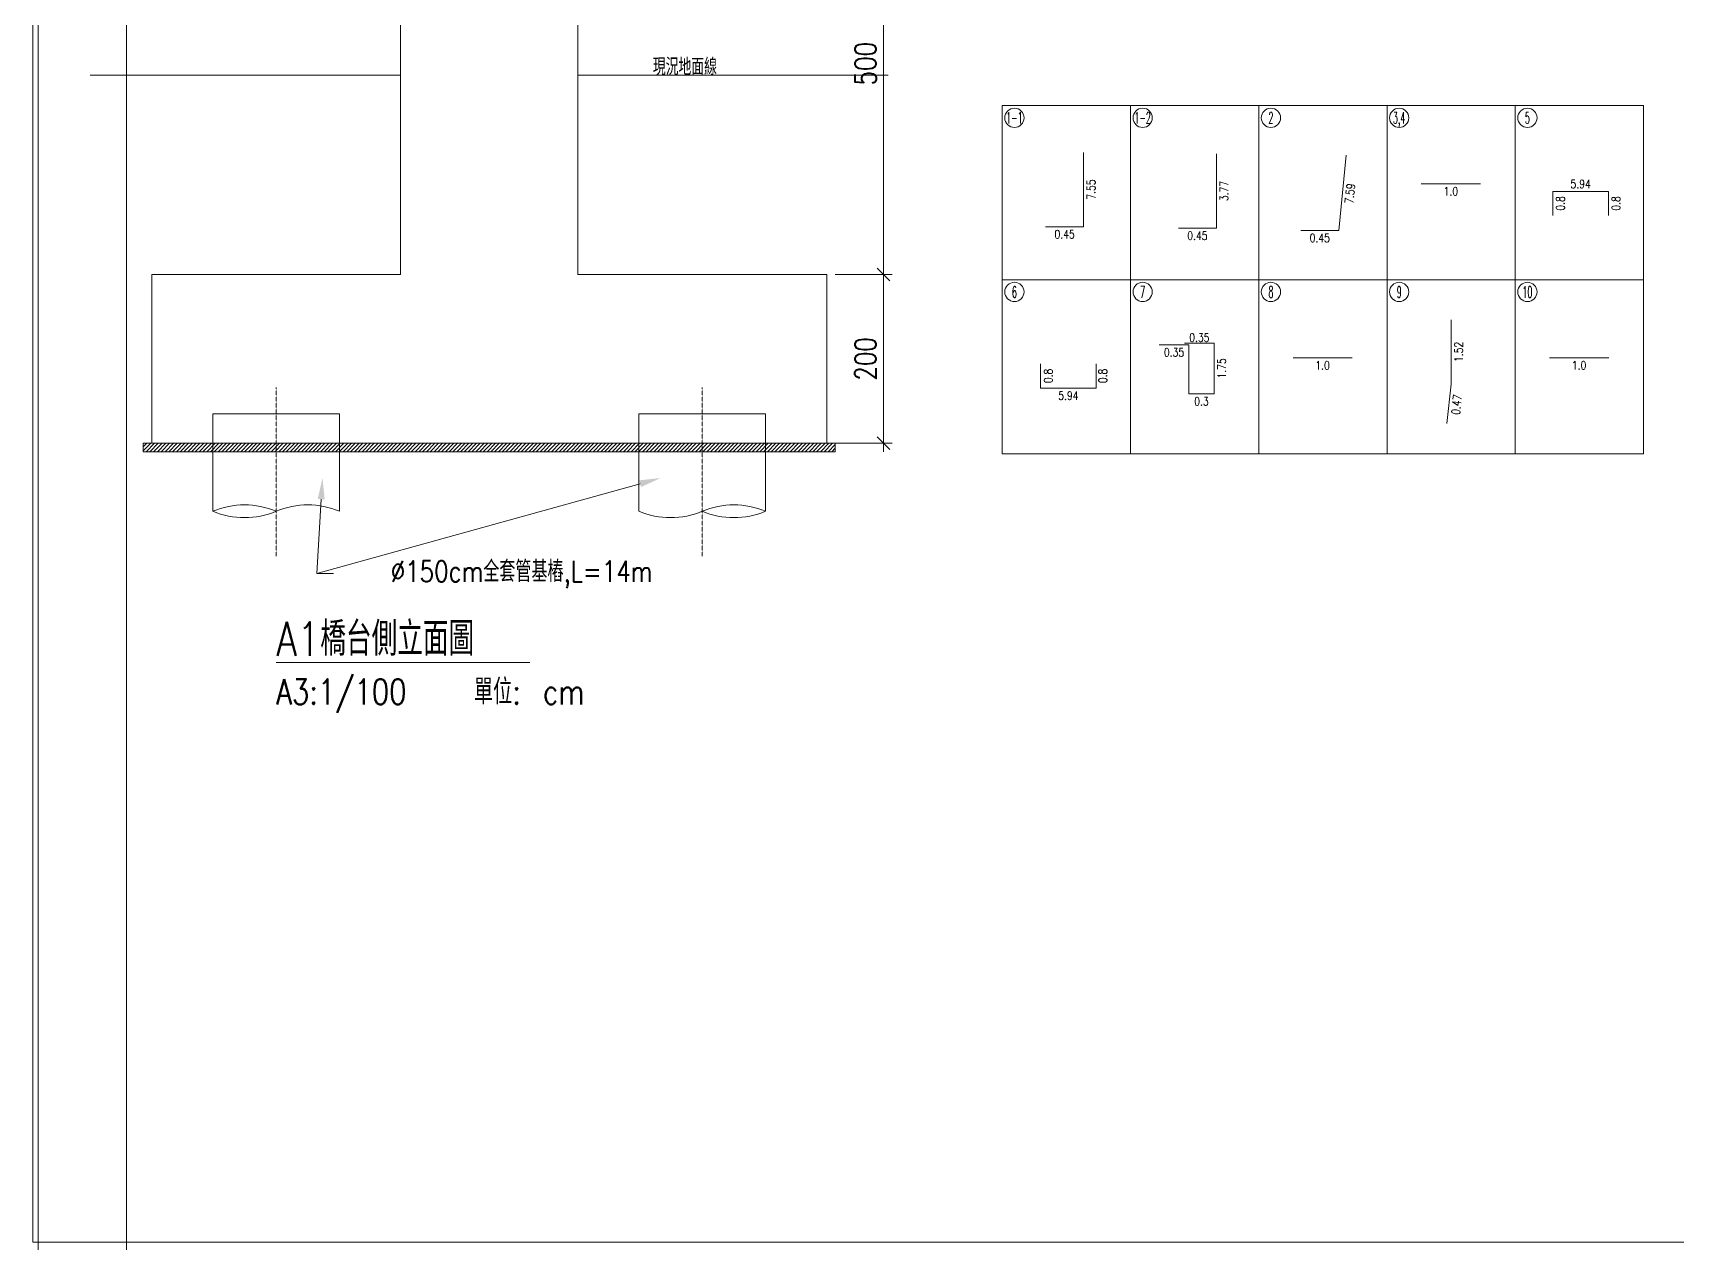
# Model space of a CAD drawing. Header units: metres. Extents: x 32532 to 44888, y 17979 to 24114.
# Drawn here: x 34699 to 36646, y 17979 to 19413 of the extents above; entities that cross this region are included whole.
import ezdxf
from ezdxf import colors
from ezdxf.entities.mleader import LeaderData, LeaderLine
from ezdxf.enums import TextEntityAlignment as Align
from ezdxf.math import Vec2, Vec3

# ---------------------------------------------------------------- set-up
doc = ezdxf.new("R2010")
doc.units = ezdxf.units.M
doc.linetypes.add('DASHED2', pattern=[0.375, 0.25, -0.125])
doc.layers.get('0').update_dxf_attribs({"linetype": 'CONTINUOUS', "lineweight": 0})
doc.layers.get('Defpoints').update_dxf_attribs({"linetype": 'CONTINUOUS', "lineweight": 0})
for name, color, linetype, lineweight in [('c3', 3, 'CONTINUOUS', 0), ('c4', 4, 'CONTINUOUS', 0), ('c6', 6, 'CONTINUOUS', 0), ('c7', 7, 'CONTINUOUS', 0), ('c8', 8, 'CONTINUOUS', 0), ('dim標註', 4, 'CONTINUOUS', 0), ('數量計算表', 7, 'CONTINUOUS', 0), ('文字註解', 3, 'CONTINUOUS', 0)]:
    doc.layers.add(name, color=color, linetype=linetype, lineweight=lineweight)
doc.layers.add('mview', color=5, linetype='CONTINUOUS', lineweight=0, plot=False)
doc.styles.add('Aeh', font='simplex.shx', dxfattribs={"width": 0.8, "bigfont": 'ae.shx'})
doc.dimstyles.new('joe_40', dxfattribs={"dimscale": 40, "dimtxt": 0.25, "dimasz": 0.15, "dimexe": 0.1, "dimexo": 0.1, "dimgap": 0.09, "dimtad": 1, "dimrnd": 0.01, "dimdsep": 46, "dimtxsty": 'Aeh', "dimblk": 'OBLIQUE', "dimcen": 0.5, "dimdle": 0.1, "dimclrd": 256, "dimclre": 256, "dimclrt": 6, "dimadec": 0, "dimazin": 0, "dimtfac": 1, "dimtix": 1, "dimtmove": 2, "dimatfit": 3, "dimfxl": 1, "dimtolj": 1, "dimlwd": -1, "dimlwe": -1, "dimarcsym": 0})
doc.dimstyles.new('joe_40(鋼筋樣式)', dxfattribs={"dimscale": 40, "dimtxt": 0.25, "dimasz": 0, "dimexe": 0, "dimexo": 0, "dimgap": 0.1, "dimtad": 2, "dimrnd": 0.01, "dimdsep": 46, "dimtxsty": 'Aeh', "dimblk": 'NONE', "dimcen": 0, "dimse1": 1, "dimse2": 1, "dimsd1": 1, "dimsd2": 1, "dimclrd": 256, "dimclre": 256, "dimclrt": 6, "dimadec": 0, "dimazin": 0, "dimtfac": 1, "dimtix": 1, "dimtmove": 2, "dimatfit": 3, "dimldrblk": 'NONE', "dimfxl": 1, "dimtolj": 1, "dimlwd": -1, "dimlwe": -1, "dimarcsym": 0})

# ---------------------------------------------------------------- blocks, each defined once
blk = doc.blocks.new('圖說名稱')
at = {"layer": 'dim標註', "style": 'Aeh', "width": 0.8}
blk.add_text('單位:', height=0.3, dxfattribs=at).set_placement((2.348, -0.618), align=Align.TOP_LEFT)
blk.add_attdef('圖說名稱', text='', height=0.4, dxfattribs=at).set_placement((0.007, -0.461), align=Align.BOTTOM_LEFT)
for tag, p in [('單位', (3.166, -0.618)), ('比例尺', (0.007, -0.618))]:
    blk.add_attdef(tag, text='', height=0.3, dxfattribs=at).set_placement(p, align=Align.TOP_LEFT)
blk = doc.blocks.new('_Oblique')
at = {"color": 0, "linetype": 'ByBlock', "lineweight": -2}
blk.add_line((-0.5, -0.5), (0.5, 0.5), dxfattribs=at)
blk = doc.blocks.new('*D27')
at = {"layer": 'Defpoints', "color": 0, "transparency": 16777216}
for p in [(35639.6, 19626.3), (35707, 19626.3), (35639.6, 19126.3)]:
    blk.add_point(p, dxfattribs=at)
at = {"layer": 'dim標註', "transparency": 16777216}
for p, q in [((35707, 19116.3), (35707, 19636.3)), ((35649.6, 19626.3), (35717, 19626.3)), ((35649.6, 19126.3), (35717, 19126.3))]:
    blk.add_line(p, q, dxfattribs=at)
at = {"layer": 'dim標註', "transparency": 16777216, "xscale": 15, "yscale": 15, "zscale": 15}
for p, rotation in [((35707, 19626.3), 90), ((35707, 19126.3), 270)]:
    blk.add_blockref('_Oblique', p, dxfattribs=dict(at, rotation=rotation))
at = {"layer": 'dim標註', "color": 6, "transparency": 16777216, "insert": (35685.5, 19376.3), "char_height": 25, "attachment_point": 5, "rotation": 90, "style": 'Aeh'}
blk.add_mtext('\\A1;500', dxfattribs=at)
blk = doc.blocks.new('*D28')
at = {"layer": 'Defpoints', "color": 0, "transparency": 16777216}
for p in [(35639.6, 19126.3), (35707, 19126.3), (35639.6, 18926.3)]:
    blk.add_point(p, dxfattribs=at)
at = {"layer": 'dim標註', "transparency": 16777216}
for p, q in [((35649.6, 19126.3), (35717, 19126.3)), ((35707, 18916.3), (35707, 19136.3)), ((35649.6, 18926.3), (35717, 18926.3))]:
    blk.add_line(p, q, dxfattribs=at)
at = {"layer": 'dim標註', "transparency": 16777216, "xscale": 15, "yscale": 15, "zscale": 15}
for p, rotation in [((35707, 19126.3), 90), ((35707, 18926.3), 270)]:
    blk.add_blockref('_Oblique', p, dxfattribs=dict(at, rotation=rotation))
at = {"layer": 'dim標註', "color": 6, "transparency": 16777216, "insert": (35685.5, 19026.3), "char_height": 25, "attachment_point": 5, "rotation": 90, "style": 'Aeh'}
blk.add_mtext('\\A1;200', dxfattribs=at)
blk = doc.blocks.new('帶圓編號')
at = {"layer": 'dim標註', "transparency": 16777216}
blk.add_circle((0.2, 0), 0.2, dxfattribs=at)
at = {"layer": 'dim標註', "transparency": 16777216, "style": 'Aeh', "width": 0.5}
blk.add_attdef('編號', text='', height=0.24, dxfattribs=at).set_placement((0.2, 0), align=Align.MIDDLE_CENTER)
blk = doc.blocks.new('*T43')
at = {"layer": 'Defpoints', "color": 8, "linetype": 'ByBlock', "lineweight": 0, "transparency": 16777216}
for p, q in [((152, 0), (152, -412.7)), ((304, 0), (304, -412.7)), ((456, 0), (456, -412.7)), ((608, 0), (608, -412.7)), ((0, -206.4), (760, -206.4))]:
    blk.add_line(p, q, dxfattribs=at)
at = {"layer": '數量計算表', "color": 0, "linetype": 'ByBlock', "lineweight": -2, "transparency": 16777216}
for p, q in [((0, 0), (760, 0)), ((0, 0), (0, -412.7)), ((760, 0), (760, -412.7)), ((0, -412.7), (760, -412.7))]:
    blk.add_line(p, q, dxfattribs=at)
at = {"layer": '數量計算表', "transparency": 16777216, "xscale": 57, "yscale": 57, "zscale": 57}
for p, values in [((3, -14.4), {'編號': '1-1'}), ((155, -14.4), {'編號': '1-2'}), ((307, -14.4), {'編號': '2'}), ((459, -14.4), {'編號': '3,4'}), ((611, -14.4), {'編號': '5'}), ((3, -220.8), {'編號': '6'}), ((155, -220.8), {'編號': '7'}), ((307, -220.8), {'編號': '8'}), ((459, -220.8), {'編號': '9'}), ((611, -220.8), {'編號': '10'})]:
    blk.add_blockref('帶圓編號', p, dxfattribs=at).add_auto_attribs(values)
blk = doc.blocks.new('*D44')
at = {"layer": 'Defpoints', "color": 0, "transparency": 16777216}
for p in [(35959, 19020.4), (35959, 18991.8), (35959, 18991.8)]:
    blk.add_point(p, dxfattribs=at)
at = {"layer": 'dim標註', "color": 6, "transparency": 16777216, "insert": (35966.8, 19006.1), "char_height": 10, "attachment_point": 5, "rotation": 90, "style": 'Aeh'}
blk.add_mtext('\\A1;0.8', dxfattribs=at)
blk = doc.blocks.new('_None')
blk = doc.blocks.new('*D45')
at = {"layer": 'Defpoints', "color": 0, "transparency": 16777216}
for p in [(35893.1, 18991.8), (35893.1, 18991.8), (35959, 18991.8)]:
    blk.add_point(p, dxfattribs=at)
at = {"layer": 'dim標註', "color": 6, "transparency": 16777216, "insert": (35926, 18982.8), "char_height": 10, "attachment_point": 5, "style": 'Aeh'}
blk.add_mtext('\\A1;5.94', dxfattribs=at)
blk = doc.blocks.new('*D46')
at = {"layer": 'Defpoints', "color": 0, "transparency": 16777216}
for p in [(35893.1, 19020.4), (35893.1, 18991.8), (35893.1, 18991.8)]:
    blk.add_point(p, dxfattribs=at)
at = {"layer": 'dim標註', "color": 6, "transparency": 16777216, "insert": (35902.1, 19006.1), "char_height": 10, "attachment_point": 5, "rotation": 90, "style": 'Aeh'}
blk.add_mtext('\\A1;0.8', dxfattribs=at)
blk = doc.blocks.new('*D47')
at = {"layer": 'Defpoints', "color": 0, "transparency": 16777216}
for p in [(36566.1, 19224.9), (36566.1, 19196.3), (36566.1, 19196.3)]:
    blk.add_point(p, dxfattribs=at)
at = {"layer": 'dim標註', "color": 6, "transparency": 16777216, "insert": (36575.1, 19210.6), "char_height": 10, "attachment_point": 5, "rotation": 90, "style": 'Aeh'}
blk.add_mtext('\\A1;0.8', dxfattribs=at)
blk = doc.blocks.new('*D48')
at = {"layer": 'Defpoints', "color": 0, "transparency": 16777216}
for p in [(36500.2, 19224.9), (36500.2, 19224.9), (36566.1, 19224.9)]:
    blk.add_point(p, dxfattribs=at)
at = {"layer": 'dim標註', "color": 6, "transparency": 16777216, "insert": (36533.1, 19233.7), "char_height": 10, "attachment_point": 5, "style": 'Aeh'}
blk.add_mtext('\\A1;5.94', dxfattribs=at)
blk = doc.blocks.new('*D49')
at = {"layer": 'Defpoints', "color": 0, "transparency": 16777216}
for p in [(36500.2, 19224.9), (36500.2, 19196.3), (36500.2, 19196.3)]:
    blk.add_point(p, dxfattribs=at)
at = {"layer": 'dim標註', "color": 6, "transparency": 16777216, "insert": (36509.2, 19210.6), "char_height": 10, "attachment_point": 5, "rotation": 90, "style": 'Aeh'}
blk.add_mtext('\\A1;0.8', dxfattribs=at)
blk = doc.blocks.new('*D50')
at = {"layer": 'Defpoints', "color": 0, "transparency": 16777216}
for p in [(36379.6, 19072.7), (36379.6, 18996.5), (36379.6, 18996.5)]:
    blk.add_point(p, dxfattribs=at)
at = {"layer": 'dim標註', "color": 6, "transparency": 16777216, "insert": (36388.6, 19034.6), "char_height": 10, "attachment_point": 5, "rotation": 90, "style": 'Aeh'}
blk.add_mtext('\\A1;1.52', dxfattribs=at)
blk = doc.blocks.new('*D51')
at = {"layer": 'Defpoints', "color": 0, "transparency": 16777216}
for p in [(36379.6, 18996.5), (36379.6, 18996.5), (36374.7, 18949.7)]:
    blk.add_point(p, dxfattribs=at)
at = {"layer": 'dim標註', "color": 6, "transparency": 16777216, "insert": (36386.1, 18972.1), "char_height": 10, "attachment_point": 5, "rotation": 84.0181, "style": 'Aeh'}
blk.add_mtext('\\A1;0.47', dxfattribs=at)
blk = doc.blocks.new('*D56')
at = {"layer": 'Defpoints', "color": 0, "transparency": 16777216}
for p in [(36344.2, 19234), (36414.5, 19234), (36414.5, 19234)]:
    blk.add_point(p, dxfattribs=at)
at = {"layer": 'dim標註', "color": 6, "transparency": 16777216, "insert": (36379.3, 19225), "char_height": 10, "attachment_point": 5, "style": 'Aeh'}
blk.add_mtext('\\A1;1.0', dxfattribs=at)
blk = doc.blocks.new('*D52')
at = {"layer": 'Defpoints', "color": 0, "transparency": 16777216}
for p in [(36192.2, 19027.7), (36262.5, 19027.7), (36262.5, 19027.7)]:
    blk.add_point(p, dxfattribs=at)
at = {"layer": 'dim標註', "color": 6, "transparency": 16777216, "insert": (36227.3, 19018.7), "char_height": 10, "attachment_point": 5, "style": 'Aeh'}
blk.add_mtext('\\A1;1.0', dxfattribs=at)
blk = doc.blocks.new('*D53')
at = {"layer": 'Defpoints', "color": 0, "transparency": 16777216}
for p in [(36496.2, 19027.7), (36566.5, 19027.7), (36566.5, 19027.7)]:
    blk.add_point(p, dxfattribs=at)
at = {"layer": 'dim標註', "color": 6, "transparency": 16777216, "insert": (36531.3, 19018.7), "char_height": 10, "attachment_point": 5, "style": 'Aeh'}
blk.add_mtext('\\A1;1.0', dxfattribs=at)
blk = doc.blocks.new('*D57')
at = {"layer": 'Defpoints', "color": 0, "transparency": 16777216}
for p in [(35944, 19271.1), (35944, 19183.1), (35944, 19183.1)]:
    blk.add_point(p, dxfattribs=at)
at = {"layer": 'c3', "color": 6, "transparency": 16777216, "insert": (35953, 19227.1), "char_height": 10, "attachment_point": 5, "rotation": 90, "style": 'Aeh'}
blk.add_mtext('\\A1;7.55', dxfattribs=at)
blk = doc.blocks.new('*D58')
at = {"layer": 'Defpoints', "color": 0, "transparency": 16777216}
for p in [(35899, 19183.1), (35899, 19183.1), (35944, 19183.1)]:
    blk.add_point(p, dxfattribs=at)
at = {"layer": 'c3', "color": 6, "transparency": 16777216, "insert": (35921.5, 19174.1), "char_height": 10, "attachment_point": 5, "style": 'Aeh'}
blk.add_mtext('\\A1;0.45', dxfattribs=at)
blk = doc.blocks.new('*D59')
at = {"layer": 'Defpoints', "color": 0, "transparency": 16777216}
for p in [(36101.4, 19269.4), (36101.4, 19181.4), (36101.4, 19181.4)]:
    blk.add_point(p, dxfattribs=at)
at = {"layer": 'c3', "color": 6, "transparency": 16777216, "insert": (36110.4, 19225.4), "char_height": 10, "attachment_point": 5, "rotation": 90, "style": 'Aeh'}
blk.add_mtext('\\A1;3.77', dxfattribs=at)
blk = doc.blocks.new('*D60')
at = {"layer": 'Defpoints', "color": 0, "transparency": 16777216}
for p in [(36056.4, 19181.4), (36056.4, 19181.4), (36101.4, 19181.4)]:
    blk.add_point(p, dxfattribs=at)
at = {"layer": 'c3', "color": 6, "transparency": 16777216, "insert": (36078.9, 19172.4), "char_height": 10, "attachment_point": 5, "style": 'Aeh'}
blk.add_mtext('\\A1;0.45', dxfattribs=at)
blk = doc.blocks.new('*D61')
at = {"layer": 'Defpoints', "color": 0, "transparency": 16777216}
for p in [(36201.4, 19178.7), (36201.4, 19178.7), (36246.4, 19178.7)]:
    blk.add_point(p, dxfattribs=at)
at = {"layer": 'c3', "color": 6, "transparency": 16777216, "insert": (36223.9, 19169.7), "char_height": 10, "attachment_point": 5, "style": 'Aeh'}
blk.add_mtext('\\A1;0.45', dxfattribs=at)
blk = doc.blocks.new('*D62')
at = {"layer": 'Defpoints', "color": 0, "transparency": 16777216}
for p in [(36255.3, 19267.7), (36255.3, 19267.7), (36246.4, 19178.7)]:
    blk.add_point(p, dxfattribs=at)
at = {"layer": 'c3', "color": 6, "transparency": 16777216, "insert": (36259.8, 19222.3), "char_height": 10, "attachment_point": 5, "rotation": 84.2894, "style": 'Aeh'}
blk.add_mtext('\\A1;7.59', dxfattribs=at)
blk = doc.blocks.new('*D63')
at = {"layer": 'Defpoints', "color": 0, "transparency": 16777216}
for p in [(36033.7, 19043.1), (36068.7, 19043.1), (36068.7, 19043.1)]:
    blk.add_point(p, dxfattribs=at)
at = {"layer": 'c3', "color": 6, "transparency": 16777216, "insert": (36051.2, 19034.1), "char_height": 10, "attachment_point": 5, "style": 'Aeh'}
blk.add_mtext('\\A1;0.35', dxfattribs=at)
blk = doc.blocks.new('*D64')
at = {"layer": 'Defpoints', "color": 0, "transparency": 16777216}
for p in [(36068.7, 18985), (36098.7, 18985), (36098.7, 18985)]:
    blk.add_point(p, dxfattribs=at)
at = {"layer": 'c3', "color": 6, "transparency": 16777216, "insert": (36083.7, 18976), "char_height": 10, "attachment_point": 5, "style": 'Aeh'}
blk.add_mtext('\\A1;0.3', dxfattribs=at)
blk = doc.blocks.new('*D54')
at = {"layer": 'Defpoints', "color": 0, "transparency": 16777216}
for p in [(36063.7, 19045.1), (36098.7, 19045.1), (36098.7, 19045.1)]:
    blk.add_point(p, dxfattribs=at)
at = {"layer": 'c3', "color": 6, "transparency": 16777216, "insert": (36081.2, 19051.6), "char_height": 10, "attachment_point": 5, "style": 'Aeh'}
blk.add_mtext('\\A1;0.35', dxfattribs=at)
blk = doc.blocks.new('*D55')
at = {"layer": 'Defpoints', "color": 0, "transparency": 16777216}
for p in [(36098.7, 19045.1), (36098.7, 18985), (36098.7, 18985)]:
    blk.add_point(p, dxfattribs=at)
at = {"layer": 'c3', "color": 6, "transparency": 16777216, "insert": (36107.7, 19015), "char_height": 10, "attachment_point": 5, "rotation": 90, "style": 'Aeh'}
blk.add_mtext('\\A1;1.75', dxfattribs=at)

msp = doc.modelspace()

# ---------------------------------------------------------------- hatches: boundary and pattern name
at = {"layer": 'c6'}
h = msp.add_hatch(dxfattribs=at)
h.set_pattern_fill('ANSI31', color=256)
h.set_pattern_definition([(45, (0, -102.3063), (-2.24506403, 2.24506403), [])])
h.paths.add_polyline_path([(34829.557, 18926.331), (34829.557, 18916.331), (35649.557, 18916.331), (35649.557, 18926.331)])

# ---------------------------------------------------------------- linework, layer by layer
at = {"layer": 'c3'}
for points in [[(35943.95, 19271.067), (35943.95, 19183.053), (35898.95, 19183.053)], [(36101.395, 19269.371), (36101.395, 19181.357), (36056.395, 19181.357)], [(36255.262, 19267.662), (36246.366, 19178.706), (36201.366, 19178.706)], [(36414.46, 19234.029), (36344.232, 19234.029)], [(36566.086, 19196.318), (36566.086, 19224.889), (36500.187, 19224.889), (36500.187, 19196.318)], [(36379.58, 19072.671), (36379.58, 18996.473), (36374.678, 18949.694)], [(36033.668, 19043.061), (36068.668, 19043.061), (36068.668, 18984.953), (36098.668, 18984.953), (36098.668, 19045.061), (36063.668, 19045.061)], [(35958.958, 19020.376), (35958.958, 18991.806), (35893.06, 18991.806), (35893.06, 19020.376)], [(36262.46, 19027.671), (36192.232, 19027.671)], [(36566.46, 19027.671), (36496.232, 19027.671)]]:
    msp.add_lwpolyline(points, dxfattribs=at)
at = {"layer": 'c4'}
for points in [[(34912.057, 18961.331), (35062.057, 18961.331)], [(34912.057, 18961.331), (34912.057, 18845.679)], [(35062.057, 18961.331), (35062.057, 18845.679)], [(35417.057, 18961.331), (35567.057, 18961.331)], [(35417.057, 18961.331), (35417.057, 18845.679)], [(35567.057, 18961.331), (35567.057, 18845.679)]]:
    msp.add_lwpolyline(points, dxfattribs=at)
for centre, start, end in [((34949.557, 18756.32), 67.234442, 112.765558), ((35024.557, 18756.32), 67.234442, 112.765558), ((35529.557, 18756.32), 67.234442, 112.765558), ((34949.557, 18935.038), 247.234442, 292.765558), ((35454.557, 18935.038), 247.234442, 292.765558), ((35529.557, 18935.038), 247.234442, 292.765558)]:
    msp.add_arc(centre, 96.909, start, end, dxfattribs=at)
at = {"layer": 'c6'}
msp.add_lwpolyline([(34829.557, 18926.331), (35649.557, 18926.331), (35649.557, 18916.331), (34829.557, 18916.331)], close=True, dxfattribs=at)
at = {"layer": 'c7'}
msp.add_lwpolyline([(35134.557, 19881.331), (35204.557, 19881.331), (35204.557, 19626.331), (35344.557, 19626.331), (35344.557, 19126.331), (35639.557, 19126.331), (35639.557, 18926.331), (34839.557, 18926.331), (34839.557, 19126.331), (35134.557, 19126.331)], close=True, dxfattribs=at)
at = {"layer": 'c7', "linetype": 'DASHED2'}
for points in [[(34987.057, 18792.264), (34987.057, 18992.264)], [(35492.057, 18792.264), (35492.057, 18992.264)]]:
    msp.add_lwpolyline(points, dxfattribs=at)
at = {"layer": 'c8'}
for points in [[(34766.552, 19362.678), (35134.557, 19362.678)], [(35344.557, 19362.678), (35712.562, 19362.678)]]:
    msp.add_lwpolyline(points, dxfattribs=at)
at = {"layer": 'mview'}
for p in [(34704.846, 23748.941), (34809.779, 23748.941)]:
    msp.add_xline(p, (0, 1), dxfattribs=at)
msp.add_lwpolyline([(34698.695, 20747.25), (38671.195, 20747.25), (38671.195, 17979.25), (34698.695, 17979.25)], close=True, dxfattribs=at)

# ---------------------------------------------------------------- block references
msp.add_blockref('*T43', (35847.63, 19326.516))
at = {"layer": 'dim標註', "xscale": 100, "yscale": 100, "zscale": 100}
msp.add_blockref('圖說名稱', (34986.544, 18708.596), dxfattribs=at).add_auto_attribs({'圖說名稱': '%%UA1橋台側立面圖   ', '比例尺': 'A3:1/100', '單位': 'cm'})

# ---------------------------------------------------------------- texts
at = {"layer": '文字註解', "style": 'Aeh', "width": 0.8}
msp.add_text('現況地面線', height=20, dxfattribs=at).set_placement((35433.481, 19362.678))

# ---------------------------------------------------------------- dimensions: what is measured, and where the dimension line sits
at = {"layer": 'c3'}
for base, p1, p2, text, picture, middle in [((35943.95, 19183.053), (35943.95, 19271.067), (35943.95, 19183.053), '7.55', '*D57', (35952.95, 19227.06)), ((36101.395, 19181.357), (36101.395, 19269.371), (36101.395, 19181.357), '3.77', '*D59', (36110.395, 19225.364))]:
    dim = msp.add_linear_dim(base=base, p1=p1, p2=p2, angle=90, text=text, dimstyle='joe_40(鋼筋樣式)', dxfattribs=at)
    dim.commit()
    dim.dimension.update_dxf_attribs({"geometry": picture, "text_midpoint": middle})
for p1, p2, text, picture, middle in [((36246.366, 19178.706), (36255.262, 19267.662), '7.59', '*D62', (36259.769, 19222.288)), ((36246.366, 19178.706), (36201.366, 19178.706), '0.45', '*D61', (36223.866, 19169.706)), ((36033.668, 19043.061), (36068.668, 19043.061), '0.35', '*D63', (36051.168, 19034.061)), ((36098.668, 19045.061), (36098.668, 18984.953), '1.75', '*D55', (36107.668, 19015.007)), ((36068.668, 18984.953), (36098.668, 18984.953), '0.3', '*D64', (36083.668, 18975.953))]:
    dim = msp.add_aligned_dim(p1=p1, p2=p2, distance=0, text=text, dimstyle='joe_40(鋼筋樣式)', dxfattribs=at)
    dim.commit()
    dim.dimension.update_dxf_attribs({"geometry": picture, "text_midpoint": middle})
for base, p1, p2, picture, middle in [((35898.95, 19183.053), (35943.95, 19183.053), (35898.95, 19183.053), '*D58', (35921.45, 19174.053)), ((36056.395, 19181.357), (36101.395, 19181.357), (36056.395, 19181.357), '*D60', (36078.895, 19172.357))]:
    dim = msp.add_linear_dim(base=base, p1=p1, p2=p2, text='0.45', dimstyle='joe_40(鋼筋樣式)', dxfattribs=at)
    dim.commit()
    dim.dimension.update_dxf_attribs({"geometry": picture, "text_midpoint": middle})
dim = msp.add_linear_dim(base=(36098.668, 19045.061), p1=(36063.668, 19045.061), p2=(36098.668, 19045.061), angle=0, text='0.35', dimstyle='joe_40(鋼筋樣式)', dxfattribs=at)
dim.commit()
dim.dimension.update_dxf_attribs({"geometry": '*D54', "text_midpoint": (36081.168, 19051.649), "dimtype": 161})
at = {"layer": 'dim標註'}
for base, p1, p2, picture, middle in [((35706.963, 19626.331), (35639.557, 19126.331), (35639.557, 19626.331), '*D27', (35685.463, 19376.331)), ((35706.963, 19126.331), (35639.557, 18926.331), (35639.557, 19126.331), '*D28', (35685.463, 19026.331))]:
    dim = msp.add_linear_dim(base=base, p1=p1, p2=p2, angle=90, dimstyle='joe_40', override={"dimscale": 100}, dxfattribs=at)
    dim.commit()
    dim.dimension.update_dxf_attribs({"geometry": picture, "text_midpoint": middle})
for base, p1, p2, text, picture, middle in [((36414.46, 19234.029), (36344.232, 19234.029), (36414.46, 19234.029), '1.0', '*D56', (36379.346, 19225.029)), ((36262.46, 19027.671), (36192.232, 19027.671), (36262.46, 19027.671), '1.0', '*D52', (36227.346, 19018.671)), ((36566.46, 19027.671), (36496.232, 19027.671), (36566.46, 19027.671), '1.0', '*D53', (36531.346, 19018.671)), ((35893.06, 18991.806), (35958.958, 18991.806), (35893.06, 18991.806), '5.94', '*D45', (35926.009, 18982.806))]:
    dim = msp.add_linear_dim(base=base, p1=p1, p2=p2, text=text, dimstyle='joe_40(鋼筋樣式)', dxfattribs=at)
    dim.commit()
    dim.dimension.update_dxf_attribs({"geometry": picture, "text_midpoint": middle})
dim = msp.add_linear_dim(base=(36500.187, 19224.889), p1=(36566.086, 19224.889), p2=(36500.187, 19224.889), text='5.94', dimstyle='joe_40(鋼筋樣式)', dxfattribs=at)
dim.commit()
dim.dimension.update_dxf_attribs({"geometry": '*D48', "text_midpoint": (36533.137, 19233.734), "dimtype": 160})
for base, p1, p2, text, picture, middle in [((36500.187, 19196.318), (36500.187, 19224.889), (36500.187, 19196.318), '0.8', '*D49', (36509.187, 19210.603)), ((36566.086, 19196.318), (36566.086, 19224.889), (36566.086, 19196.318), '0.8', '*D47', (36575.086, 19210.603)), ((36379.58, 18996.473), (36379.58, 19072.671), (36379.58, 18996.473), '1.52', '*D50', (36388.58, 19034.572)), ((35893.06, 18991.806), (35893.06, 19020.376), (35893.06, 18991.806), '0.8', '*D46', (35902.06, 19006.091))]:
    dim = msp.add_linear_dim(base=base, p1=p1, p2=p2, angle=90, text=text, dimstyle='joe_40(鋼筋樣式)', dxfattribs=at)
    dim.commit()
    dim.dimension.update_dxf_attribs({"geometry": picture, "text_midpoint": middle})
dim = msp.add_linear_dim(base=(35958.958, 18991.806), p1=(35958.958, 19020.376), p2=(35958.958, 18991.806), angle=90, text='0.8', dimstyle='joe_40(鋼筋樣式)', dxfattribs=at)
dim.commit()
dim.dimension.update_dxf_attribs({"geometry": '*D44', "text_midpoint": (35966.795, 19006.091), "dimtype": 160})
dim = msp.add_aligned_dim(p1=(36374.678, 18949.694), p2=(36379.58, 18996.473), distance=0, text='0.47', dimstyle='joe_40(鋼筋樣式)', dxfattribs=at)
dim.commit()
dim.dimension.update_dxf_attribs({"geometry": '*D51', "text_midpoint": (36386.08, 18972.146)})

# ---------------------------------------------------------------- leaders
ml = msp.add_multileader_mtext('Standard', dxfattribs=at)
ml.set_content('\\A1;%%C150cm全套管基樁,L=14m', color=6, style='Aeh')
ml.set_leader_properties(color=256, linetype='ByLayer', lineweight=-1)
ml.build(insert=Vec2(0, 0))
ml.multileader.update_dxf_attribs({"text_right_attachment_type": 6, "dogleg_length": 0.2, "arrow_head_size": 25, "scale": 100})
ctx = ml.context
ctx.base_point, ctx.scale, ctx.char_height, ctx.arrow_head_size, ctx.landing_gap_size, ctx.plane_origin = Vec3(35055.162, 18772.064), 100, 25, 25, 10, Vec3(35125.053, 18699.357)
ctx.right_attachment, ctx.text_align_type = 6, 2
notes = []
notes.append((ctx, [(0, (1, 1, 0), (35035.162, 18772.064), (1, 0), 20, [(1, [(35442.601, 18885.065)], 0, []), (0, [(35041.951, 18885.065)], 0, [])])]))
ctx.mtext.insert, ctx.mtext.alignment, ctx.mtext.flow_direction = Vec3(35433.019, 18786.945), 3, 5
for ctx, leaders in notes:
    for number, flags, end, landing, length, lines in leaders:
        leader = LeaderData()
        leader.index, (leader.has_last_leader_line, leader.has_dogleg_vector, leader.attachment_direction) = number, flags
        leader.last_leader_point, leader.dogleg_vector, leader.dogleg_length = Vec3(end), Vec3(landing), length
        for number, points, colour, breaks in lines:
            line = LeaderLine()
            line.index, line.vertices, line.color, line.breaks = number, Vec3.list(points), colors.encode_raw_color(colour), breaks
            leader.lines.append(line)
        ctx.leaders.append(leader)

doc.saveas('drawing.dxf')
